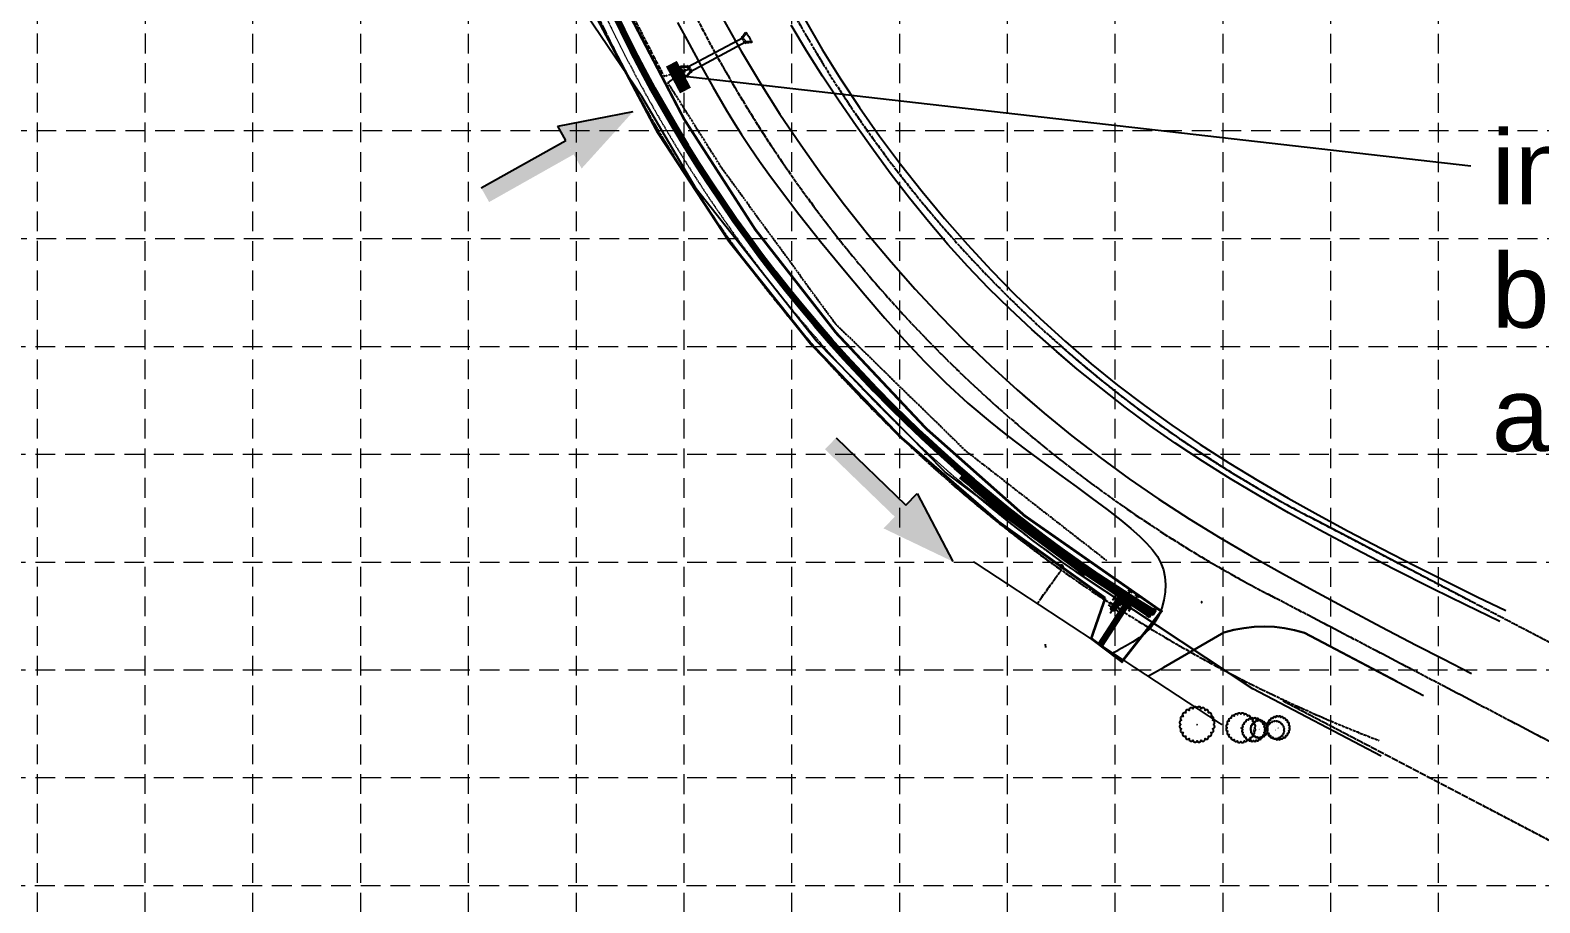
# Model space of a CAD drawing. Header units: inches. Extents: x 2605374 to 2607836, y 7034643 to 7038579.
# Drawn here: x 2606110 to 2606970, y 7035128 to 7035625 of the extents above; entities that cross this region are included whole.
import ezdxf

# ---------------------------------------------------------------- set-up
doc = ezdxf.new("R2010")
doc.units = ezdxf.units.IN
doc.header["$MEASUREMENT"] = 0
for name, pattern in [('CENTER', [2.7, 2.5, -0.05, 0.1, -0.05]), ('DASHED', [0.8, 0.75, -0.05]), ('HIDDEN', [0.375, 0.25, -0.125]), ('PHANTOM', [2.1, 1.75, -0.05, 0.1, -0.05, 0.1, -0.05]), ('SCREEK', [1.04, 0.9, -0.035, 0, -0.035, 0, -0.035, 0, -0.035])]:
    doc.linetypes.add(name, pattern=pattern)
for name, color, linetype in [('1', 7, 'Continuous'), ('ARROWS', 252, 'Continuous'), ('CL', 7, 'CENTER'), ('DITCH', 7, 'SCREEK'), ('EASPH-PVMT', 7, 'Continuous'), ('EPVMT', 8, 'DASHED'), ('ETEL', 33, 'DASHED'), ('EWAT', 150, 'DASHED'), ('EWATTXT0', 150, 'Continuous'), ('EXSTSEW', 5, 'DASHED'), ('FENCEBW', 7, 'BWF'), ('FTB', 202, 'DASHED'), ('GRID', 254, 'HIDDEN'), ('LIMITS OF DISTURBANCE', 1, 'HIDDEN'), ('MONUMENT', 142, 'Continuous'), ('PWAT', 4, 'Continuous'), ('ROW', 252, 'PHANTOM'), ('SILT FENCE', 200, 'Continuous'), ('TREE', 250, 'Continuous'), ('TREET', 250, 'Continuous')]:
    doc.layers.add(name, color=color, linetype=linetype)
doc.styles.get("Standard").update_dxf_attribs({"font": 'ARIAL.TTF'})
doc.styles.add('UTIL', font='romans.shx', dxfattribs={"width": 0.9})
doc.linetypes.add('ASPH-E', pattern='A,0.45,-0.05,0.9,[138,ltypeshp.shx,S=0.013,R=0,X=0,Y=0],0.45', length=1.85)
doc.linetypes.add('ASPH-E2', pattern='A,0.45,-0.05,0.9,[138,ltypeshp.shx,S=-0.013,R=0,X=0,Y=0],0.45', length=1.85)
doc.linetypes.add('BWF', pattern='A,0.9,-0.05,[135,ltypeshp.shx,S=0.03,R=0,X=0,Y=0],-0.05', length=1)
doc.linetypes.add('FIBER OPTIC', pattern='A,3,-0.14,["FIBER",UTIL,S=0.08,R=0,X=-0.1,Y=-0.04],-0.24,3,-0.14,["OPTIC",UTIL,S=0.08,R=0,X=-0.1,Y=-0.05],-0.24', length=6.76)
doc.linetypes.add('SLOPE2', pattern='A,0.65,-0.05,0.65,[139,ltypeshp.shx,S=-0.025,R=0,X=0,Y=0],0.025', length=1.375)

# ---------------------------------------------------------------- blocks, each defined once
blk = doc.blocks.new('treet')
at = {"layer": 'TREET', "const_width": 0.5}
blk.add_lwpolyline([(-0.25, 0, 1), (0.25, 0, 1)], format="xyb", close=True, dxfattribs=at)
blk = doc.blocks.new('A$C33723172')
at = {"layer": 'ARROWS', "color": 7}
for p, q in [((11.14, 24.49), (5.46, 10.23)), ((5.46, 10.23), (7.83, 9.28)), ((7.83, 9.28), (0, 0))]:
    blk.add_line(p, q, dxfattribs=at)
for points in [[(11.14, 24.49), (8.77, 25.44), (5.46, 10.23), (3.08, 11.17)], [(0.7, 12.12), (7.83, 9.28), (0, 0), (7.83, 9.28)]]:
    blk.add_solid(points, dxfattribs=at)

msp = doc.modelspace()

# ---------------------------------------------------------------- linework, layer by layer
at = {"color": 4}
for p, q in [((2606468.83, 7035585.61), (2606467.09, 7035584.63)), ((2606523.12, 7035501.86), (2606521.51, 7035500.67)), ((2606587.37, 7035425.47), (2606585.92, 7035424.09)), ((2606660.59, 7035357.64), (2606659.32, 7035356.09)), ((2606726.54, 7035299.95), (2606728.15, 7035302.48)), ((2606732.41, 7035298), (2606727.35, 7035301.22)), ((2606727.54, 7035301.48, 554.53), (2606729.15, 7035304.01, 554.53)), ((2606733.41, 7035299.53, 554.53), (2606728.35, 7035302.74, 554.53)), ((2606730.05, 7035302.58), (2606730.88, 7035303.83)), ((2606730.26, 7035301.54), (2606731.51, 7035300.72)), ((2606731.05, 7035304.11, 554.53), (2606731.88, 7035305.36, 554.53)), ((2606731.26, 7035303.07, 554.53), (2606732.51, 7035302.24, 554.53)), ((2606732.21, 7035298.46), (2606735.42, 7035303.52)), ((2606732.55, 7035300.93), (2606733.38, 7035302.18)), ((2606733.21, 7035299.98, 554.53), (2606736.42, 7035305.05, 554.53)), ((2606733.55, 7035302.45, 554.53), (2606734.38, 7035303.7, 554.53)), ((2606734.16, 7035304.33), (2606736.69, 7035302.72)), ((2606735.16, 7035305.85, 554.53), (2606737.69, 7035304.24, 554.53)), ((2606735.25, 7035301.41), (2606736.08, 7035302.66)), ((2606737.24, 7035297.25, 554.53), (2606740.45, 7035302.31, 554.53)), ((2606738.19, 7035301.59), (2606740.72, 7035299.98)), ((2606739.19, 7035303.11, 554.53), (2606741.72, 7035301.51, 554.53)), ((2606725.77, 7035296.12), (2606724.1, 7035297.23)), ((2606726.2, 7035294.04), (2606725.09, 7035292.38)), ((2606726.77, 7035297.65, 554.53), (2606725.11, 7035298.75, 554.53)), ((2606727.2, 7035295.57, 554.53), (2606726.09, 7035293.9, 554.53)), ((2606728.27, 7035294.47), (2606729.94, 7035293.36)), ((2606729.27, 7035295.99, 554.53), (2606730.94, 7035294.89, 554.53)), ((2606730.5, 7035296.81), (2606732.11, 7035299.34)), ((2606731.25, 7035298), (2606736.32, 7035294.78)), ((2606736.37, 7035294.86), (2606731.3, 7035298.07)), ((2606736.67, 7035298.99), (2606734.99, 7035300.08)), ((2606735.46, 7035300.37), (2606736.72, 7035299.55)), ((2606737.12, 7035296.05), (2606735.52, 7035293.52)), ((2606736.24, 7035295.72), (2606739.45, 7035300.79)), ((2606737.75, 7035299.76), (2606738.58, 7035301.01)), ((2606741.65, 7035299.4), (2606740.59, 7035297.71)), ((2606749.14, 7035292.65), (2606747.47, 7035293.75)), ((2606749.69, 7035291.49, 554.53), (2606748, 7035292.56, 554.53)), ((2606751.3, 7035294.02, 554.53), (2606749.62, 7035295.09, 554.53)), ((2606747.48, 7035290.14), (2606745.82, 7035291.25)), ((2606688.4, 7035272.97), (2606688.37, 7035274.97))]:
    msp.add_line(p, q, dxfattribs=at)
at = {"const_width": 1}
msp.add_lwpolyline([(2606647.18, 7035321.93), (2606788.87, 7035228.95)], dxfattribs=at)
at = {"color": 4, "const_width": 1.5}
msp.add_lwpolyline([(2606727.44, 7035295.92, 1), (2606726.61, 7035294.67, 1)], format="xyb", close=True, dxfattribs=at)
at = {"color": 4, "const_width": 1.5, "elevation": 554.53}
msp.add_lwpolyline([(2606728.44, 7035297.44, 1), (2606727.61, 7035296.19, 1)], format="xyb", close=True, dxfattribs=at)
at = {"color": 4, "const_width": 1}
msp.add_lwpolyline([(2606749.14, 7035292.65), (2606747.48, 7035290.14)], dxfattribs=at)
at = {"color": 4, "const_width": 1, "elevation": 554.53}
msp.add_lwpolyline([(2606751.3, 7035294.02), (2606749.69, 7035291.49)], dxfattribs=at)
at = {"color": 4}
for centre in [(2606727.02, 7035295.29), (2606728.02, 7035296.82, 554.53)]:
    msp.add_circle(centre, 1.5, dxfattribs=at)
at = {"layer": '1', "color": 5}
for p, q in [((2606484.58, 7035603.89), (2606515.98, 7035620.6)), ((2606485.96, 7035601.22), (2606517.44, 7035617.98))]:
    msp.add_line(p, q, dxfattribs=at)
at = {"layer": 'CL'}
msp.add_line((2607027.9, 7035191.95, 554.53), (2606815.12, 7035303.29, 554.53), dxfattribs=at)
msp.add_arc((2607169.3, 7035980.17, 554.53), 763.94, 180.94616, 242.37949, dxfattribs=at)
at = {"layer": 'DITCH'}
for p, q in [((2606471.11, 7035598.33), (2606448.73, 7035641.57)), ((2606485.01, 7035602.55), (2606471.11, 7035598.33)), ((2606473.09, 7035594.85), (2606485.01, 7035602.55)), ((2606504.26, 7035545.51), (2606473.09, 7035594.85)), ((2606568.43, 7035457.6), (2606504.26, 7035545.51)), ((2606642.66, 7035385.2), (2606568.43, 7035457.6)), ((2606723.27, 7035322.38), (2606642.66, 7035385.2)), ((2606723.27, 7035322.38), (2606648.07, 7035380.99))]:
    msp.add_line(p, q, dxfattribs=at)
at = {"layer": 'EASPH-PVMT', "linetype": 'ASPH-E'}
for p, q in [((2606478.66, 7035629.08), (2606485.25, 7035616.81)), ((2606485.25, 7035616.81), (2606491.83, 7035604.86)), ((2606491.83, 7035604.86), (2606498.74, 7035592.41)), ((2606498.74, 7035592.41), (2606506.32, 7035579.32)), ((2606506.32, 7035579.32), (2606510.52, 7035572.44)), ((2606510.52, 7035572.44), (2606515.06, 7035565.28)), ((2606515.06, 7035565.28), (2606520.01, 7035557.81)), ((2606520.01, 7035557.81), (2606525.41, 7035550)), ((2606525.41, 7035550), (2606530.61, 7035542.74)), ((2606530.61, 7035542.74), (2606536.11, 7035535.28)), ((2606536.11, 7035535.28), (2606547.82, 7035519.95)), ((2606547.82, 7035519.95), (2606560.18, 7035504.35)), ((2606560.18, 7035504.35), (2606572.85, 7035488.84)), ((2606572.85, 7035488.84), (2606585.47, 7035473.77)), ((2606585.47, 7035473.77), (2606596.77, 7035460.61)), ((2606596.77, 7035460.61), (2606607.99, 7035448.01)), ((2606607.99, 7035448.01), (2606619.43, 7035435.83)), ((2606619.43, 7035435.83), (2606631.36, 7035423.96)), ((2606631.36, 7035423.96), (2606644.08, 7035412.25)), ((2606644.08, 7035412.25), (2606657.86, 7035400.59)), ((2606657.86, 7035400.59), (2606667.13, 7035393.25)), ((2606661.11, 7035398.01), (2606667.13, 7035393.25)), ((2606667.13, 7035393.25), (2606676.73, 7035385.93)), ((2606667.13, 7035393.25), (2606676.73, 7035385.93)), ((2606676.73, 7035385.93), (2606696.21, 7035371.57)), ((2606676.73, 7035385.93), (2606696.21, 7035371.57)), ((2606696.21, 7035371.57), (2606705.72, 7035364.64)), ((2606696.21, 7035371.57), (2606705.72, 7035364.64)), ((2606705.72, 7035364.64), (2606714.85, 7035357.94)), ((2606705.72, 7035364.64), (2606714.85, 7035357.94)), ((2606714.85, 7035357.94), (2606723.4, 7035351.52)), ((2606714.85, 7035357.94), (2606723.4, 7035351.52)), ((2606723.4, 7035351.52), (2606731.2, 7035345.45)), ((2606723.4, 7035351.52), (2606731.2, 7035345.45)), ((2606731.2, 7035345.45), (2606736.83, 7035340.83)), ((2606731.2, 7035345.45), (2606736.83, 7035340.83)), ((2606736.83, 7035340.83), (2606741.75, 7035336.49)), ((2606736.83, 7035340.83), (2606741.75, 7035336.49)), ((2606741.75, 7035336.49), (2606745.9, 7035332.44)), ((2606741.75, 7035336.49), (2606745.9, 7035332.44)), ((2606745.9, 7035332.44), (2606749.3, 7035328.59)), ((2606745.9, 7035332.44), (2606749.3, 7035328.59)), ((2606749.3, 7035328.59), (2606752.01, 7035324.84)), ((2606749.3, 7035328.59), (2606752.01, 7035324.84)), ((2606752.01, 7035324.84), (2606754.05, 7035321.09)), ((2606752.01, 7035324.84), (2606754.05, 7035321.09)), ((2606754.05, 7035321.09), (2606755.48, 7035317.26)), ((2606754.05, 7035321.09), (2606755.48, 7035317.26)), ((2606755.48, 7035317.26), (2606756.34, 7035313.23)), ((2606755.48, 7035317.26), (2606756.34, 7035313.23)), ((2606756.34, 7035313.23), (2606756.66, 7035308.93)), ((2606756.34, 7035313.23), (2606756.66, 7035308.93)), ((2606756.46, 7035304.45), (2606755.75, 7035299.93)), ((2606756.46, 7035304.45), (2606755.75, 7035299.93)), ((2606756.66, 7035308.93), (2606756.46, 7035304.45)), ((2606756.66, 7035308.93), (2606756.46, 7035304.45)), ((2606754.53, 7035295.5), (2606752.83, 7035291.29)), ((2606754.53, 7035295.5), (2606752.83, 7035291.29)), ((2606755.75, 7035299.93), (2606754.53, 7035295.5)), ((2606755.75, 7035299.93), (2606754.53, 7035295.5)), ((2606748.03, 7035284.07), (2606745.01, 7035281.09)), ((2606748.03, 7035284.07), (2606745.01, 7035281.09)), ((2606750.65, 7035287.44), (2606748.03, 7035284.07)), ((2606750.65, 7035287.44), (2606748.03, 7035284.07)), ((2606752.83, 7035291.29), (2606750.65, 7035287.44)), ((2606752.83, 7035291.29), (2606750.65, 7035287.44)), ((2606737.92, 7035275.99), (2606733.94, 7035273.7)), ((2606737.92, 7035275.99), (2606733.94, 7035273.7)), ((2606741.62, 7035278.43), (2606737.92, 7035275.99)), ((2606741.62, 7035278.43), (2606737.92, 7035275.99)), ((2606745.01, 7035281.09), (2606741.62, 7035278.43)), ((2606745.01, 7035281.09), (2606741.62, 7035278.43)), ((2606733.94, 7035273.7), (2606729.74, 7035271.47)), ((2606733.94, 7035273.7), (2606729.74, 7035271.47))]:
    msp.add_line(p, q, dxfattribs=at)
at = {"layer": 'EASPH-PVMT', "linetype": 'ASPH-E2'}
for p, q in [((2606504.62, 7035630.99), (2606514.88, 7035612.69)), ((2606514.88, 7035612.69), (2606525.68, 7035594.63)), ((2606525.68, 7035594.63), (2606537.01, 7035576.8)), ((2606537.01, 7035576.8), (2606548.84, 7035559.27)), ((2606548.84, 7035559.27), (2606561.13, 7035542.04)), ((2606561.13, 7035542.04), (2606573.85, 7035525.16)), ((2606573.85, 7035525.16), (2606586.96, 7035508.67)), ((2606586.96, 7035508.67), (2606600.4, 7035492.63)), ((2606600.4, 7035492.63), (2606614.09, 7035477.15)), ((2606614.09, 7035477.15), (2606628.09, 7035462.14)), ((2606628.09, 7035462.14), (2606642.42, 7035447.58)), ((2606642.42, 7035447.58), (2606657.09, 7035433.45)), ((2606657.09, 7035433.45), (2606672.14, 7035419.72)), ((2606672.14, 7035419.72), (2606687.48, 7035406.47)), ((2606675.51, 7035416.81), (2606687.48, 7035406.47)), ((2606687.48, 7035406.47), (2606703.21, 7035393.6)), ((2606687.48, 7035406.47), (2606703.21, 7035393.6)), ((2606703.21, 7035393.6), (2606719.33, 7035381.14)), ((2606703.21, 7035393.6), (2606719.33, 7035381.14)), ((2606719.33, 7035381.14), (2606735.87, 7035369.09)), ((2606719.33, 7035381.14), (2606735.87, 7035369.09)), ((2606735.87, 7035369.09), (2606752.83, 7035357.47)), ((2606735.87, 7035369.09), (2606752.83, 7035357.47)), ((2606752.83, 7035357.47), (2606770.19, 7035346.27)), ((2606752.83, 7035357.47), (2606770.19, 7035346.27)), ((2606770.19, 7035346.27), (2606787.84, 7035335.48)), ((2606770.19, 7035346.27), (2606787.84, 7035335.48)), ((2606787.84, 7035335.48), (2606805.61, 7035325.09)), ((2606787.84, 7035335.48), (2606805.61, 7035325.09)), ((2606805.61, 7035325.09), (2606823.36, 7035315.07)), ((2606805.61, 7035325.09), (2606823.36, 7035315.07)), ((2606823.36, 7035315.07), (2606840.95, 7035305.4)), ((2606823.36, 7035315.07), (2606840.95, 7035305.4)), ((2606840.95, 7035305.4), (2606860.23, 7035294.99)), ((2606840.95, 7035305.4), (2606860.23, 7035294.99)), ((2606860.23, 7035294.99), (2606879.57, 7035284.75)), ((2606860.23, 7035294.99), (2606879.57, 7035284.75)), ((2606801.27, 7035284.05), (2606795.55, 7035282.96)), ((2606807.06, 7035284.71), (2606801.27, 7035284.05)), ((2606812.87, 7035284.92), (2606807.06, 7035284.71)), ((2606818.69, 7035284.7), (2606812.87, 7035284.92)), ((2606824.47, 7035284.03), (2606818.69, 7035284.7)), ((2606830.19, 7035282.93), (2606824.47, 7035284.03)), ((2606879.57, 7035284.75), (2606899.41, 7035274.41)), ((2606879.57, 7035284.75), (2606899.41, 7035274.41)), ((2606789.94, 7035281.44), (2606755.47, 7035261.55)), ((2606795.55, 7035282.96), (2606789.94, 7035281.44)), ((2606835.81, 7035281.4), (2606830.19, 7035282.93)), ((2606888.51, 7035253.61), (2606835.81, 7035281.4)), ((2606899.41, 7035274.41), (2606914.1, 7035266.86)), ((2606899.41, 7035274.41), (2606914.86, 7035266.47)), ((2606914.86, 7035266.47), (2606931.02, 7035258.23))]:
    msp.add_line(p, q, dxfattribs=at)
at = {"layer": 'EPVMT', "color": 7, "linetype": 'ASPH-E'}
for p, q in [((2606795.55, 7035282.96), (2606801.27, 7035284.05)), ((2606801.27, 7035284.05), (2606807.06, 7035284.71)), ((2606807.06, 7035284.71), (2606812.87, 7035284.92)), ((2606812.87, 7035284.92), (2606818.69, 7035284.7)), ((2606818.69, 7035284.7), (2606824.47, 7035284.03)), ((2606824.47, 7035284.03), (2606830.19, 7035282.93)), ((2606755.47, 7035261.55), (2606789.94, 7035281.44)), ((2606789.94, 7035281.44), (2606795.55, 7035282.96)), ((2606830.19, 7035282.93), (2606835.81, 7035281.4)), ((2606835.81, 7035281.4), (2606903.67, 7035245.62)), ((2606747.05, 7035256.94), (2606755.47, 7035261.55))]:
    msp.add_line(p, q, dxfattribs=at)
for centre, radius, start, end in [((2606668.64, 7035387.49), 131.13, 296.20792, 297.77318), ((2606683.46, 7035357.1), 118.64, 302.16724, 302.40954)]:
    msp.add_arc(centre, radius, start, end, dxfattribs=at)
at = {"layer": 'ETEL', "color": 252, "linetype": 'FIBER OPTIC'}
for p, q in [((2606552.15, 7035612.91), (2606543.37, 7035627.55)), ((2606561.27, 7035598.52), (2606552.15, 7035612.91)), ((2606570.67, 7035584.32), (2606561.27, 7035598.52)), ((2606580.36, 7035570.24), (2606570.67, 7035584.32)), ((2606590.25, 7035556.31), (2606580.36, 7035570.24)), ((2606600.41, 7035542.52), (2606590.25, 7035556.31)), ((2606610.85, 7035528.92), (2606600.41, 7035542.52)), ((2606621.6, 7035515.6), (2606610.85, 7035528.92)), ((2606632.67, 7035502.63), (2606621.6, 7035515.6)), ((2606644.11, 7035490), (2606632.67, 7035502.63)), ((2606655.89, 7035477.75), (2606644.11, 7035490)), ((2606668, 7035465.85), (2606655.89, 7035477.75)), ((2606680.43, 7035454.24), (2606668, 7035465.85)), ((2606693.18, 7035442.88), (2606680.43, 7035454.24)), ((2606706.39, 7035431.64), (2606693.18, 7035442.88)), ((2606706.39, 7035431.64), (2606694.58, 7035441.69)), ((2606719.9, 7035420.64), (2606706.39, 7035431.64)), ((2606719.9, 7035420.64), (2606706.39, 7035431.64)), ((2606733.71, 7035409.92), (2606719.9, 7035420.64)), ((2606733.71, 7035409.92), (2606719.9, 7035420.64)), ((2606747.8, 7035399.52), (2606733.71, 7035409.92)), ((2606747.8, 7035399.52), (2606733.71, 7035409.92)), ((2606762.16, 7035389.45), (2606747.8, 7035399.52)), ((2606762.16, 7035389.45), (2606747.8, 7035399.52)), ((2606777.72, 7035379.13), (2606762.16, 7035389.45)), ((2606777.72, 7035379.13), (2606762.16, 7035389.45)), ((2606793.64, 7035369.13), (2606777.72, 7035379.13)), ((2606793.64, 7035369.13), (2606777.72, 7035379.13)), ((2606809.97, 7035359.35), (2606793.64, 7035369.13)), ((2606809.97, 7035359.35), (2606793.64, 7035369.13)), ((2606826.79, 7035349.71), (2606809.97, 7035359.35)), ((2606826.79, 7035349.71), (2606809.97, 7035359.35)), ((2606844.17, 7035340.11), (2606826.79, 7035349.71)), ((2606844.17, 7035340.11), (2606826.79, 7035349.71)), ((2606864.84, 7035329.05), (2606844.17, 7035340.11)), ((2606864.84, 7035329.05), (2606844.17, 7035340.11)), ((2606886.39, 7035317.87), (2606864.84, 7035329.05)), ((2606886.39, 7035317.87), (2606864.84, 7035329.05)), ((2606908.89, 7035306.5), (2606886.39, 7035317.87)), ((2606908.89, 7035306.5), (2606886.39, 7035317.87)), ((2606927.64, 7035297.22), (2606908.89, 7035306.5)), ((2606927.64, 7035297.22), (2606908.89, 7035306.5)), ((2606928.74, 7035296.68), (2606927.64, 7035297.22)), ((2606947.08, 7035287.73), (2606927.64, 7035297.22))]:
    msp.add_line(p, q, dxfattribs=at)
at = {"layer": 'EWAT', "color": 145, "lineweight": 18}
msp.add_line((2606706.24, 7035315.65), (2606738.4, 7035294.36), dxfattribs=at)
msp.add_arc((2607169.3, 7035980.17), 809.94, 180.94616, 235.13009, dxfattribs=at)
at = {"layer": 'EWATTXT0'}
for p, q in [((2606706.24, 7035315.65), (2606738.4, 7035294.36)), ((2606738.4, 7035294.36), (2606806.39, 7035249.35)), ((2606738.4, 7035294.36), (2606806.39, 7035249.35)), ((2606879.47, 7035211.11), (2606806.39, 7035249.35))]:
    msp.add_line(p, q, dxfattribs=at)
msp.add_arc((2607169.3, 7035980.17), 809.94, 229.04966, 235.13009, dxfattribs=at)
at = {"layer": 'EXSTSEW'}
for p, q in [((2606515.1, 7035620.84), (2606515.68, 7035621.16)), ((2606517.15, 7035617.16), (2606515.1, 7035620.84)), ((2606515.68, 7035621.16), (2606517.54, 7035623.52)), ((2606517.72, 7035617.48), (2606515.68, 7035621.16)), ((2606515.94, 7035620.68), (2606517.93, 7035623.21)), ((2606517.54, 7035623.52), (2606517.93, 7035623.21)), ((2606517.93, 7035623.21), (2606520.98, 7035618.1)), ((2606517.15, 7035617.16), (2606517.72, 7035617.48)), ((2606520.98, 7035618.1), (2606517.45, 7035617.97)), ((2606521, 7035617.6), (2606517.72, 7035617.48)), ((2606520.98, 7035618.1), (2606521, 7035617.6)), ((2606480.32, 7035604.24), (2606484.4, 7035604.25)), ((2606480.32, 7035603.74), (2606480.32, 7035604.24)), ((2606480.32, 7035603.74), (2606484.66, 7035603.75)), ((2606483.31, 7035598.13), (2606480.32, 7035603.74)), ((2606484.4, 7035604.25), (2606484.99, 7035604.55)), ((2606484.4, 7035604.25), (2606486.2, 7035600.74)), ((2606484.99, 7035604.55), (2606486.79, 7035601.04)), ((2606485.94, 7035601.25), (2606483.31, 7035598.13)), ((2606483.7, 7035597.8), (2606483.31, 7035598.13)), ((2606486.19, 7035600.77), (2606483.7, 7035597.8)), ((2606486.2, 7035600.74), (2606486.79, 7035601.04))]:
    msp.add_line(p, q, dxfattribs=at)
at = {"layer": 'FENCEBW'}
for p, q in [((2606551.3, 7035630.48), (2606561.09, 7035613.64)), ((2606561.09, 7035613.64), (2606571.43, 7035597)), ((2606571.43, 7035597), (2606582.31, 7035580.56)), ((2606582.31, 7035580.56), (2606593.72, 7035564.35)), ((2606593.72, 7035564.35), (2606605.61, 7035548.4)), ((2606605.61, 7035548.4), (2606617.94, 7035532.75)), ((2606617.94, 7035532.75), (2606630.69, 7035517.45)), ((2606630.69, 7035517.45), (2606643.8, 7035502.55)), ((2606643.8, 7035502.55), (2606657.27, 7035488.05)), ((2606657.27, 7035488.05), (2606671.08, 7035473.98)), ((2606671.08, 7035473.98), (2606685.22, 7035460.37)), ((2606685.22, 7035460.37), (2606699.66, 7035447.23)), ((2606699.17, 7035447.68), (2606699.66, 7035447.23)), ((2606699.66, 7035447.23), (2606714.34, 7035434.65)), ((2606699.66, 7035447.23), (2606714.34, 7035434.65)), ((2606714.34, 7035434.65), (2606729.32, 7035422.53)), ((2606714.34, 7035434.65), (2606729.32, 7035422.53)), ((2606729.32, 7035422.53), (2606744.63, 7035410.85)), ((2606729.32, 7035422.53), (2606744.63, 7035410.85)), ((2606744.63, 7035410.85), (2606760.3, 7035399.58)), ((2606744.63, 7035410.85), (2606760.3, 7035399.58)), ((2606760.3, 7035399.58), (2606776.33, 7035388.71)), ((2606760.3, 7035399.58), (2606776.33, 7035388.71)), ((2606776.33, 7035388.71), (2606792.81, 7035378.14)), ((2606776.33, 7035388.71), (2606792.81, 7035378.14)), ((2606792.81, 7035378.14), (2606809.58, 7035367.93)), ((2606792.81, 7035378.14), (2606809.58, 7035367.93)), ((2606809.58, 7035367.93), (2606826.54, 7035358.05)), ((2606809.58, 7035367.93), (2606826.54, 7035358.05)), ((2606826.54, 7035358.05), (2606843.59, 7035348.51)), ((2606826.54, 7035358.05), (2606843.59, 7035348.51)), ((2606843.59, 7035348.51), (2606860.61, 7035339.28)), ((2606843.59, 7035348.51), (2606860.61, 7035339.28)), ((2606860.61, 7035339.28), (2606879.6, 7035329.3)), ((2606860.61, 7035339.28), (2606879.6, 7035329.3)), ((2606879.6, 7035329.3), (2606898.81, 7035319.47)), ((2606879.6, 7035329.3), (2606898.81, 7035319.47)), ((2606898.81, 7035319.47), (2606918.61, 7035309.58)), ((2606898.81, 7035319.47), (2606918.61, 7035309.58)), ((2606918.61, 7035309.58), (2606931.88, 7035303.06)), ((2606918.61, 7035309.58), (2606934.22, 7035301.91)), ((2606934.22, 7035301.91), (2606950.55, 7035293.98))]:
    msp.add_line(p, q, dxfattribs=at)
at = {"layer": 'FTB', "color": 252, "linetype": 'SLOPE2'}
for p, q in [((2606458.35, 7035586.91), (2606426.88, 7035633.48)), ((2606489.2, 7035534.3), (2606458.35, 7035586.91)), ((2606557.61, 7035447.7), (2606489.2, 7035534.3)), ((2606631.11, 7035372.93), (2606557.61, 7035447.7)), ((2606710.65, 7035313.92), (2606631.11, 7035372.93)), ((2606710.65, 7035313.92), (2606637.99, 7035367.83))]:
    msp.add_line(p, q, dxfattribs=at)
at = {"layer": 'GRID', "color": 252, "linetype": 'HIDDEN', "lineweight": 0, "ltscale": 45}
for p, q in [((2606113.98, 7034953.33), (2606114.1, 7038512.56)), ((2606175.41, 7034953.32), (2606175.78, 7038512.48)), ((2606236.79, 7034953.31), (2606236.79, 7038515.02)), ((2606298.19, 7034953.3), (2606298.19, 7038515.02)), ((2606359.6, 7034953.29), (2606359.6, 7038515.02)), ((2606421.01, 7034953.28), (2606421.01, 7038515.02)), ((2606482.42, 7034953.27), (2606482.42, 7038515.02)), ((2606543.82, 7034953.26), (2606543.82, 7038515.02)), ((2606605.23, 7034953.25), (2606605.23, 7038515.02)), ((2606666.64, 7034953.24), (2606666.64, 7038515.02)), ((2606728.04, 7034953.23), (2606728.04, 7038515.02)), ((2606789.45, 7034953.23), (2606789.45, 7038515.02)), ((2606850.86, 7034953.22), (2606850.86, 7038515.02)), ((2606912.26, 7034953.21), (2606912.26, 7038515.02)), ((2605438.5, 7035567.49), (2607771.96, 7035567.49)), ((2605438.5, 7035506.08), (2607771.96, 7035506.08)), ((2605437.91, 7035444.47), (2607771.38, 7035444.47)), ((2605437.91, 7035383.06), (2607771.38, 7035383.06)), ((2605437.91, 7035321.66), (2607771.38, 7035321.66)), ((2605437.91, 7035260.25), (2607771.38, 7035260.25)), ((2605437.91, 7035198.84), (2607771.38, 7035198.84)), ((2605437.59, 7035137.48), (2607769.43, 7035137.35))]:
    msp.add_line(p, q, dxfattribs=at)
at = {"layer": 'LIMITS OF DISTURBANCE', "ltscale": 30, "const_width": 1.5}
msp.add_lwpolyline([(2606338.83, 7037097.33), (2606344.01, 7036849.37), (2606349.21, 7036422.19), (2606357.57, 7035918.4, 0.235754), (2606722.32, 7035301.12), (2606714.33, 7035278.16), (2606731.81, 7035264.93), (2606754.28, 7035293.63), (2606676.38, 7035348.05, -0.208035), (2606373.01, 7035928.66), (2606363.97, 7036442.69), (2606358.31, 7036893.25), (2606342.82, 7037642.53, -0.304823)], format="xyb", dxfattribs=at)
at = {"layer": 'LIMITS OF DISTURBANCE', "color": 2, "linetype": 'Continuous', "ltscale": 30, "const_width": 7}
msp.add_lwpolyline([(2606475.16, 7035605.56), (2606483.19, 7035590.3)], dxfattribs=at)
at = {"layer": 'LIMITS OF DISTURBANCE', "color": 7, "linetype": 'Continuous', "ltscale": 30}
msp.add_lwpolyline([(2606479.36, 7035598.82), (2606930.6, 7035547.4)], dxfattribs=at)
at = {"layer": 'MONUMENT'}
for start, end in [(0, 180), (180, 0)]:
    msp.add_arc((2606777.22, 7035298.83, 582.4), 0.175, start, end, dxfattribs=at)
at = {"layer": 'PWAT', "color": 4, "lineweight": 200}
for p, q in [((2606707.92, 7035318.13), (2606748.31, 7035291.39)), ((2606736.92, 7035301.21), (2606719.48, 7035274.38)), ((2606727.85, 7035296.54), (2606731.72, 7035302.38)), ((2606728.85, 7035298.07, 554.53), (2606732.72, 7035303.91, 554.53)), ((2606735.83, 7035299.53), (2606719.48, 7035274.38))]:
    msp.add_line(p, q, dxfattribs=at)
for centre, radius, start, end in [((2607169.3, 7035980.17, 554.53), 804.94, 180.94616, 238.64862), ((2607169.3, 7035980.17), 806.94, 229.03665, 235.12755)]:
    msp.add_arc(centre, radius, start, end, dxfattribs=at)
at = {"layer": 'ROW'}
for p, q in [((2606930.15, 7035299.53, 554.53), (2606838.3, 7035347.59, 554.53)), ((2607051.08, 7035236.25, 554.53), (2606838.3, 7035347.59, 554.53)), ((2606683.6, 7035298.03, 554.53), (2606697.2, 7035317.12, 554.53)), ((2607004.72, 7035147.65, 554.53), (2606823.44, 7035242.5, 554.53))]:
    msp.add_line(p, q, dxfattribs=at)
msp.add_lwpolyline([(2606696.4, 7035319.19), (2606697.58, 7035318.26), (2606698.51, 7035319.43), (2606697.33, 7035320.36)], close=True, dxfattribs=at)
msp.add_lwpolyline([(2606696.4, 7035319.19), (2606697.58, 7035318.26), (2606698.51, 7035319.43), (2606697.33, 7035320.36)], close=True, dxfattribs=at)
for radius, start, end in [(813.94, 180.94616, 234.54862), (713.94, 180.94616, 242.37949), (713.94, 228.57911, 242.37949), (813.94, 229.06685, 249.05772)]:
    msp.add_arc((2607169.3, 7035980.17, 554.53), radius, start, end, dxfattribs=at)
at = {"layer": 'TREE'}
for points, elevation in [([(2606783.81, 7035229.13, 0.836526), (2606783.49, 7035231.52, 0.836526), (2606782.56, 7035233.76, 0.836526), (2606781.09, 7035235.68, 0.836526), (2606779.17, 7035237.15, 0.836526), (2606776.94, 7035238.08, 0.832239), (2606774.62, 7035238.45, 0.832239), (2606772.3, 7035238.08, 0.836526), (2606770.07, 7035237.15, 0.836526), (2606768.15, 7035235.68, 0.836526), (2606766.67, 7035233.76, 0.836526), (2606765.75, 7035231.52, 0.836526), (2606765.43, 7035229.13, 0.836526), (2606765.75, 7035226.73, 0.836526), (2606766.67, 7035224.49, 0.836526), (2606768.15, 7035222.57, 0.836526), (2606770.07, 7035221.1, 0.836526), (2606772.3, 7035220.17, 0.832239), (2606774.62, 7035219.8, 0.832239), (2606776.94, 7035220.17, 0.836526), (2606779.17, 7035221.1, 0.836526), (2606781.09, 7035222.57, 0.836526), (2606782.56, 7035224.49, 0.836526), (2606783.49, 7035226.73, 0.836526)], 581.96), ([(2606807.16, 7035227.23, 0.836526), (2606806.9, 7035229.23, 0.836526), (2606806.13, 7035231.09, 0.836526), (2606804.9, 7035232.69, 0.836526), (2606803.3, 7035233.92, 0.836526), (2606801.44, 7035234.69, 0.832239), (2606799.51, 7035235, 0.832239), (2606797.57, 7035234.69, 0.836526), (2606795.71, 7035233.92, 0.836526), (2606794.11, 7035232.69, 0.836526), (2606792.88, 7035231.09, 0.836526), (2606792.11, 7035229.23, 0.836526), (2606791.85, 7035227.23, 0.836526), (2606792.11, 7035225.23, 0.836526), (2606792.88, 7035223.37, 0.836526), (2606794.11, 7035221.77, 0.836526), (2606795.71, 7035220.54, 0.836526), (2606797.57, 7035219.77, 0.832239), (2606799.51, 7035219.46, 0.832239), (2606801.44, 7035219.77, 0.836526), (2606803.3, 7035220.54, 0.836526), (2606804.9, 7035221.77, 0.836526), (2606806.13, 7035223.37, 0.836526), (2606806.9, 7035225.23, 0.836526)], 581.8), ([(2606812.93, 7035226.19, 0.836526), (2606812.72, 7035227.78, 0.836526), (2606812.1, 7035229.27, 0.836526), (2606811.12, 7035230.55, 0.836526), (2606809.84, 7035231.54, 0.836526), (2606808.35, 7035232.15, 0.832239), (2606806.8, 7035232.4, 0.832239), (2606805.26, 7035232.15, 0.836526), (2606803.77, 7035231.54, 0.836526), (2606802.49, 7035230.55, 0.836526), (2606801.51, 7035229.27, 0.836526), (2606800.89, 7035227.78, 0.836526), (2606800.68, 7035226.19, 0.836526), (2606800.89, 7035224.59, 0.836526), (2606801.51, 7035223.1, 0.836526), (2606802.49, 7035221.82, 0.836526), (2606803.77, 7035220.83, 0.836526), (2606805.26, 7035220.22, 0.832239), (2606806.8, 7035219.97, 0.832239), (2606808.35, 7035220.22, 0.836526), (2606809.84, 7035220.83, 0.836526), (2606811.12, 7035221.82, 0.836526), (2606812.1, 7035223.1, 0.836526), (2606812.72, 7035224.59, 0.836526)], 581.82), ([(2606826.94, 7035227.18, 0.836526), (2606826.73, 7035228.78, 0.836526), (2606826.11, 7035230.27, 0.836526), (2606825.13, 7035231.55, 0.836526), (2606823.85, 7035232.53, 0.836526), (2606822.36, 7035233.15, 0.832239), (2606820.81, 7035233.4, 0.832239), (2606819.27, 7035233.15, 0.836526), (2606817.78, 7035232.53, 0.836526), (2606816.5, 7035231.55, 0.836526), (2606815.52, 7035230.27, 0.836526), (2606814.9, 7035228.78, 0.836526), (2606814.69, 7035227.18, 0.836526), (2606814.9, 7035225.58, 0.836526), (2606815.52, 7035224.09, 0.836526), (2606816.5, 7035222.81, 0.836526), (2606817.78, 7035221.83, 0.836526), (2606819.27, 7035221.22, 0.832239), (2606820.81, 7035220.97, 0.832239), (2606822.36, 7035221.22, 0.836526), (2606823.85, 7035221.83, 0.836526), (2606825.13, 7035222.81, 0.836526), (2606826.11, 7035224.09, 0.836526), (2606826.73, 7035225.58, 0.836526)], 581.99), ([(2606814.6, 7035226.5, 0.836526), (2606814.44, 7035227.7, 0.836526), (2606813.97, 7035228.81, 0.836526), (2606813.24, 7035229.77, 0.836526), (2606812.28, 7035230.51, 0.836526), (2606811.16, 7035230.97, 0.832239), (2606810, 7035231.16, 0.832239), (2606808.84, 7035230.97, 0.836526), (2606807.72, 7035230.51, 0.836526), (2606806.76, 7035229.77, 0.836526), (2606806.03, 7035228.81, 0.836526), (2606805.57, 7035227.7, 0.836526), (2606805.41, 7035226.5, 0.836526), (2606805.57, 7035225.3, 0.836526), (2606806.03, 7035224.18, 0.836526), (2606806.76, 7035223.22, 0.836526), (2606807.72, 7035222.48, 0.836526), (2606808.84, 7035222.02, 0.832239), (2606810, 7035221.83, 0.832239), (2606811.16, 7035222.02, 0.836526), (2606812.28, 7035222.48, 0.836526), (2606813.24, 7035223.22, 0.836526), (2606813.97, 7035224.18, 0.836526), (2606814.44, 7035225.3, 0.836526)], 581.93)]:
    msp.add_lwpolyline(points, format="xyb", close=True, dxfattribs=dict(at, elevation=elevation))
for centre, major_axis, start_param, end_param in [((2606814.94, 7035226.6, 581.99), (-0.435, 0.435), -0.738741, 2.047738), ((2606814.94, 7035225.43, 581.99), (0.435, 0.435), 1.093855, 3.880334), ((2606815.24, 7035227.73, 581.99), (0.435, 0.435), 0.570256, 3.356735), ((2606815.24, 7035224.3, 581.99), (-0.435, 0.435), -0.215142, 2.571337), ((2606815.82, 7035228.74, 581.99), (-0.435, 0.435), -1.26234, 1.524139), ((2606816.65, 7035229.57, 581.99), (-0.435, 0.435), -1.524139, 1.26234), ((2606817.67, 7035230.16, 581.99), (-0.435, 0.435), 4.497247, 7.283726), ((2606818.78, 7035230.48, 581.99), (0.422, 0.422), 5.840943, 8.61731), ((2606819.91, 7035230.48, 581.99), (-0.422, 0.422), 3.94906, 6.725428), ((2606821.02, 7035230.16, 581.99), (0.435, 0.435), 5.282645, 8.069124), ((2606822.03, 7035229.57, 581.99), (0.435, 0.435), 5.020846, 7.807324), ((2606822.86, 7035228.74, 581.99), (0.435, 0.435), 4.759046, 7.545525), ((2606823.45, 7035227.73, 581.99), (-0.435, 0.435), 2.926451, 5.712929), ((2606823.45, 7035224.3, 581.99), (0.435, 0.435), 3.711849, 6.498327), ((2606823.75, 7035226.6, 581.99), (0.435, 0.435), 4.235447, 7.021926), ((2606823.75, 7035225.43, 581.99), (-0.435, 0.435), 2.402852, 5.18933), ((2606815.82, 7035223.28, 581.99), (-0.435, 0.435), 0.046657, 2.833136), ((2606816.65, 7035222.46, 581.99), (0.435, 0.435), 1.879253, 4.665732), ((2606817.67, 7035221.87, 581.99), (0.435, 0.435), 2.141052, 4.927531), ((2606818.78, 7035221.55, 581.99), (-0.422, 0.422), 0.807468, 3.583835), ((2606819.91, 7035221.55, 581.99), (0.422, 0.422), 2.69935, 5.475718), ((2606821.02, 7035221.87, 581.99), (-0.435, 0.435), 1.355654, 4.142133), ((2606822.03, 7035222.46, 581.99), (-0.435, 0.435), 1.617454, 4.403932), ((2606822.86, 7035223.28, 581.99), (0.435, 0.435), 3.450049, 6.236528)]:
    msp.add_ellipse(centre, major_axis=major_axis, ratio=1, start_param=start_param, end_param=end_param, dxfattribs=at)

# ---------------------------------------------------------------- block references
at = {"layer": 'SILT FENCE', "color": 0, "ltscale": 30, "zscale": 3.6}
for p, xscale, yscale, rotation in [((2606453.37, 7035578.27), 3.599999997779683, 3.600000001504517, 141.1436424974059), ((2606635.43, 7035321.99), 3.599999997829714, 3.600000001587063, 67.72707205685442)]:
    msp.add_blockref('A$C33723172', p, dxfattribs=dict(at, xscale=xscale, yscale=yscale, rotation=rotation))
at = {"layer": 'TREET'}
for p, xscale, yscale, zscale in [((2606774.62, 7035229.02, 581.96), 0.9996000002138317, 0.9995999997481704, 0.9995999999999867), ((2606799.51, 7035227.14, 581.8), 0.8330000001005828, 0.8329999996349216, 0.83299999999997), ((2606806.8, 7035226.11, 581.82), 0.666399999987334, 0.6664000004529953, 0.6663999999999533), ((2606810, 7035226.44, 581.93), 0.4997999998740852, 0.4998000003397465, 0.4998000000000502), ((2606819.34, 7035225.96, 581.99), 0.4997999998740852, 0.4998000003397465, 1.2495), ((2606820.81, 7035227.11, 581.99), 0.666399999987334, 0.6664000004529953, 0.6663999999999533)]:
    msp.add_blockref('treet', p, dxfattribs=dict(at, xscale=xscale, yscale=yscale, zscale=zscale))

# ---------------------------------------------------------------- texts
at = {"layer": 'TREET', "insert": (2606942.56, 7035567.73), "char_height": 42.2012, "width": 30730.1933, "attachment_point": 1}
msp.add_mtext('install and maintain wattle \\Pbetween disturbed soil \\Pand culvert ', dxfattribs=at)

doc.saveas('drawing.dxf')
